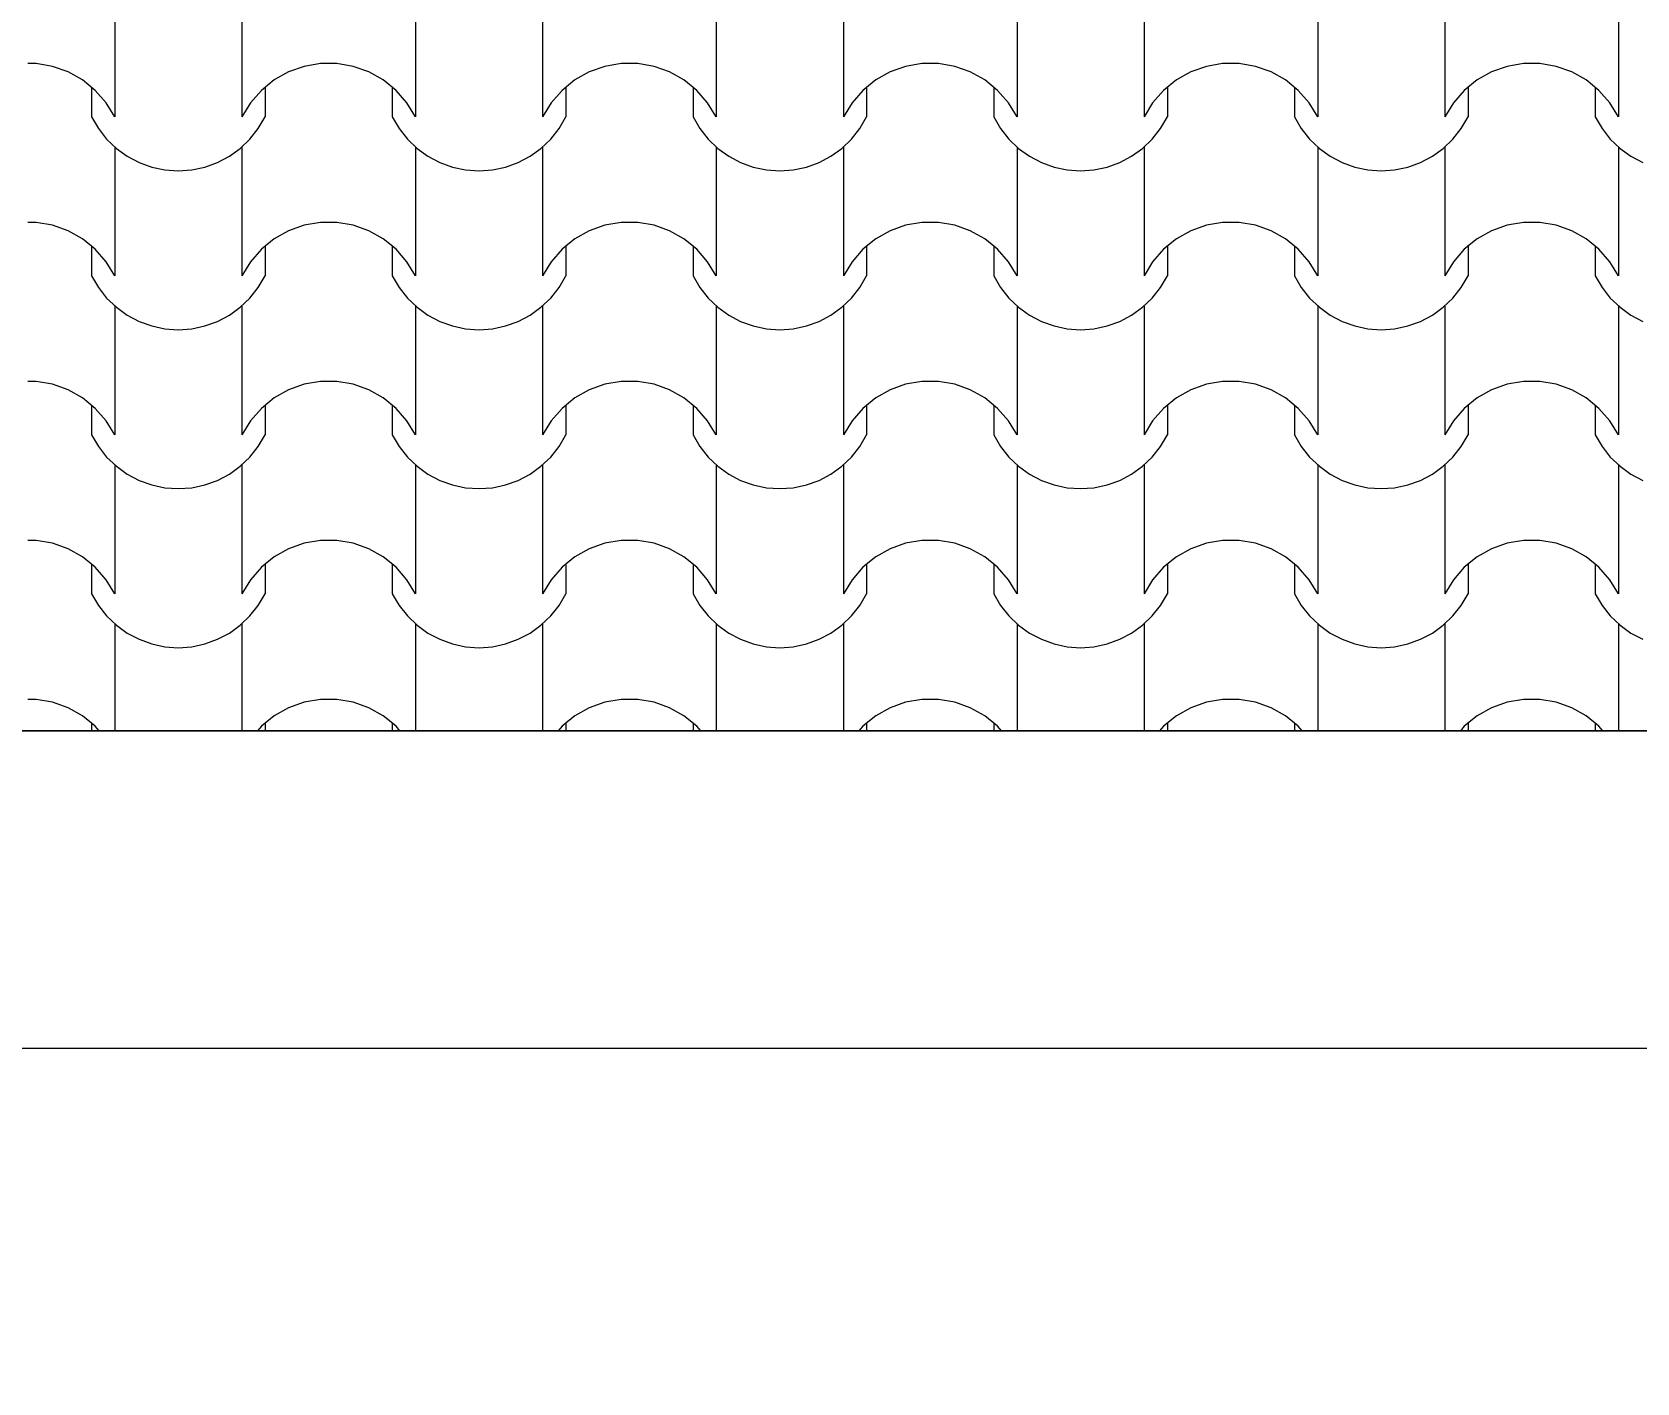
# Model space of a CAD drawing. Header units: millimetres. Extents: x 318905 to 439572, y -5133 to 105868.
# Drawn here: x 402543 to 404061, y 5206 to 6484 of the extents above; entities that cross this region are included whole.
import ezdxf

# ---------------------------------------------------------------- set-up
doc = ezdxf.new("R2010")
doc.units = ezdxf.units.MM
doc.header["$MEASUREMENT"] = 0
for name, color, linetype, lineweight in [('0_Stylo_No__98', 154, 'Continuous', 0), ('2D -  Dessin général_Stylo_No__1', 7, 'Continuous', 5), ('OMBRES_Stylo_No__1', 7, 'Continuous', 5)]:
    doc.layers.add(name, color=color, linetype=linetype, lineweight=lineweight)
doc.layers.add('OMBRES_Stylo_No__82', color=7, linetype='Continuous', lineweight=13, true_color=0xaaaaaa)
doc.styles.add('STYLE_GENERE_3', font='')
doc.styles.get('STYLE_GENERE_3').set_extended_font_data('Arial')
doc.dimstyles.new('STYLE_GENERE__1', dxfattribs={"dimtxt": 200, "dimasz": 142.5, "dimexe": 0.18, "dimexo": 500, "dimgap": 0.09, "dimtad": 0, "dimtih": 1, "dimtoh": 1, "dimlfac": 0.001, "dimzin": 0, "dimdsep": 46, "dimtxsty": 'STYLE_GENERE_3', "dimblk": 'ARROWHEAD_6', "dimblk1": 'ARROWHEAD_6', "dimblk2": 'ARROWHEAD_6', "dimcen": 0.09, "dimclrd": 154, "dimclre": 154, "dimclrt": 154, "dimazin": 0, "dimtfac": 1, "dimtdec": 4, "dimtmove": 0, "dimatfit": 3, "dimfxl": 0, "dimtolj": 1, "dimtzin": 0, "dimarcsym": 0})

# ---------------------------------------------------------------- blocks, each defined once
blk = doc.blocks.new('*X109')
at = {"layer": 'OMBRES_Stylo_No__82', "linetype": 'Continuous'}
for p, q in [((402621.3, 6525.4), (402621.3, 6464.5)), ((402741.6, 6525.4), (402741.6, 6464.5)), ((402905.8, 6525.4), (402905.8, 6464.5)), ((403026, 6525.4), (403026, 6464.5)), ((403190.3, 6525.4), (403190.3, 6464.5)), ((403310.5, 6525.4), (403310.5, 6464.5)), ((403474.8, 6525.4), (403474.8, 6464.5)), ((403595, 6525.4), (403595, 6464.5)), ((403759.2, 6525.4), (403759.2, 6464.5)), ((403879.5, 6525.4), (403879.5, 6464.5)), ((404043.7, 6525.4), (404043.7, 6464.5)), ((402547, 6454), (402539.2, 6454)), ((402562.4, 6451.3), (402547, 6454)), ((402621.3, 6464.5), (402621.3, 6403.5)), ((402741.6, 6464.5), (402741.6, 6403.5)), ((402815.9, 6454), (402800.5, 6451.3)), ((402823.7, 6454), (402815.9, 6454)), ((402831.5, 6454), (402823.7, 6454)), ((402846.9, 6451.3), (402831.5, 6454)), ((402905.8, 6464.5), (402905.8, 6403.5)), ((403026, 6464.5), (403026, 6403.5)), ((403100.3, 6454), (403084.9, 6451.3)), ((403108.2, 6454), (403100.3, 6454)), ((403116, 6454), (403108.2, 6454)), ((403131.4, 6451.3), (403116, 6454)), ((403190.3, 6464.5), (403190.3, 6403.5)), ((403310.5, 6464.5), (403310.5, 6403.5)), ((403384.8, 6454), (403369.4, 6451.3)), ((403392.6, 6454), (403384.8, 6454)), ((403400.5, 6454), (403392.6, 6454)), ((403415.9, 6451.3), (403400.5, 6454)), ((403474.8, 6464.5), (403474.8, 6403.5)), ((403595, 6464.5), (403595, 6403.5)), ((403669.3, 6454), (403653.9, 6451.3)), ((403677.1, 6454), (403669.3, 6454)), ((403684.9, 6454), (403677.1, 6454)), ((403700.3, 6451.3), (403684.9, 6454)), ((403759.2, 6464.5), (403759.2, 6403.5)), ((403879.5, 6464.5), (403879.5, 6403.5)), ((403953.8, 6454), (403938.4, 6451.3)), ((403961.6, 6454), (403953.8, 6454)), ((403969.4, 6454), (403961.6, 6454)), ((403984.8, 6451.3), (403969.4, 6454)), ((404043.7, 6464.5), (404043.7, 6403.5)), ((402577.1, 6446.1), (402562.4, 6451.3)), ((402590.8, 6438.5), (402577.1, 6446.1)), ((402602.9, 6428.6), (402590.8, 6438.5)), ((402772.1, 6438.5), (402760, 6428.6)), ((402785.7, 6446.1), (402772.1, 6438.5)), ((402800.5, 6451.3), (402785.7, 6446.1)), ((402861.6, 6446.1), (402846.9, 6451.3)), ((402875.3, 6438.5), (402861.6, 6446.1)), ((402887.4, 6428.6), (402875.3, 6438.5)), ((403056.6, 6438.5), (403044.5, 6428.6)), ((403070.2, 6446.1), (403056.6, 6438.5)), ((403084.9, 6451.3), (403070.2, 6446.1)), ((403146.1, 6446.1), (403131.4, 6451.3)), ((403159.7, 6438.5), (403146.1, 6446.1)), ((403171.9, 6428.6), (403159.7, 6438.5)), ((403341.1, 6438.5), (403328.9, 6428.6)), ((403354.7, 6446.1), (403341.1, 6438.5)), ((403369.4, 6451.3), (403354.7, 6446.1)), ((403430.6, 6446.1), (403415.9, 6451.3)), ((403444.2, 6438.5), (403430.6, 6446.1)), ((403456.3, 6428.6), (403444.2, 6438.5)), ((403625.5, 6438.5), (403613.4, 6428.6)), ((403639.2, 6446.1), (403625.5, 6438.5)), ((403653.9, 6451.3), (403639.2, 6446.1)), ((403715.1, 6446.1), (403700.3, 6451.3)), ((403728.7, 6438.5), (403715.1, 6446.1)), ((403740.8, 6428.6), (403728.7, 6438.5)), ((403910, 6438.5), (403897.9, 6428.6)), ((403923.7, 6446.1), (403910, 6438.5)), ((403938.4, 6451.3), (403923.7, 6446.1)), ((403999.5, 6446.1), (403984.8, 6451.3)), ((404013.2, 6438.5), (403999.5, 6446.1)), ((404025.3, 6428.6), (404013.2, 6438.5)), ((402599.3, 6431.5), (402599.3, 6403.5)), ((402613.2, 6416.8), (402602.9, 6428.6)), ((402760, 6428.6), (402749.7, 6416.8)), ((402763.6, 6431.5), (402763.6, 6403.5)), ((402883.8, 6431.5), (402883.8, 6403.5)), ((402897.7, 6416.8), (402887.4, 6428.6)), ((403044.5, 6428.6), (403034.2, 6416.8)), ((403048, 6431.5), (403048, 6403.5)), ((403168.3, 6431.5), (403168.3, 6403.5)), ((403182.1, 6416.8), (403171.9, 6428.6)), ((403328.9, 6428.6), (403318.7, 6416.8)), ((403332.5, 6431.5), (403332.5, 6403.5)), ((403452.8, 6431.5), (403452.8, 6403.5)), ((403466.6, 6416.8), (403456.3, 6428.6)), ((403613.4, 6428.6), (403603.1, 6416.8)), ((403617, 6431.5), (403617, 6403.5)), ((403737.2, 6431.5), (403737.2, 6403.5)), ((403751.1, 6416.8), (403740.8, 6428.6)), ((403897.9, 6428.6), (403887.6, 6416.8)), ((403901.5, 6431.5), (403901.5, 6403.5)), ((404021.7, 6431.5), (404021.7, 6403.5)), ((404035.6, 6416.8), (404025.3, 6428.6)), ((402621.3, 6403.5), (402613.2, 6416.8)), ((402749.7, 6416.8), (402741.6, 6403.5)), ((402905.8, 6403.5), (402897.7, 6416.8)), ((403034.2, 6416.8), (403026, 6403.5)), ((403190.3, 6403.5), (403182.1, 6416.8)), ((403318.7, 6416.8), (403310.5, 6403.5)), ((403474.8, 6403.5), (403466.6, 6416.8)), ((403603.1, 6416.8), (403595, 6403.5)), ((403759.2, 6403.5), (403751.1, 6416.8)), ((403887.6, 6416.8), (403879.5, 6403.5)), ((404043.7, 6403.5), (404035.6, 6416.8)), ((402599.3, 6403.5), (402605.8, 6392.5)), ((402605.8, 6392.5), (402613.6, 6382.6)), ((402749.2, 6382.6), (402757.1, 6392.5)), ((402757.1, 6392.5), (402763.6, 6403.5)), ((402883.8, 6403.5), (402890.2, 6392.5)), ((402890.2, 6392.5), (402898.1, 6382.6)), ((403033.7, 6382.6), (403041.6, 6392.5)), ((403041.6, 6392.5), (403048, 6403.5)), ((403168.3, 6403.5), (403174.7, 6392.5)), ((403174.7, 6392.5), (403182.6, 6382.6)), ((403318.2, 6382.6), (403326.1, 6392.5)), ((403326.1, 6392.5), (403332.5, 6403.5)), ((403452.8, 6403.5), (403459.2, 6392.5)), ((403459.2, 6392.5), (403467.1, 6382.6)), ((403602.7, 6382.6), (403610.6, 6392.5)), ((403610.6, 6392.5), (403617, 6403.5)), ((403737.2, 6403.5), (403743.7, 6392.5)), ((403743.7, 6392.5), (403751.6, 6382.6)), ((403887.2, 6382.6), (403895, 6392.5)), ((403895, 6392.5), (403901.5, 6403.5)), ((404021.7, 6403.5), (404028.2, 6392.5)), ((404028.2, 6392.5), (404036, 6382.6)), ((402613.6, 6382.6), (402622.8, 6373.8)), ((402740, 6373.8), (402749.2, 6382.6)), ((402898.1, 6382.6), (402907.3, 6373.8)), ((403024.5, 6373.8), (403033.7, 6382.6)), ((403182.6, 6382.6), (403191.8, 6373.8)), ((403309, 6373.8), (403318.2, 6382.6)), ((403467.1, 6382.6), (403476.3, 6373.8)), ((403593.5, 6373.8), (403602.7, 6382.6)), ((403751.6, 6382.6), (403760.8, 6373.8)), ((403878, 6373.8), (403887.2, 6382.6)), ((404036, 6382.6), (404045.2, 6373.8)), ((402621.3, 6375.1), (402621.3, 6314.1)), ((402622.8, 6373.8), (402633.1, 6366.4)), ((402633.1, 6366.4), (402644.4, 6360.5)), ((402718.5, 6360.5), (402729.7, 6366.4)), ((402729.7, 6366.4), (402740, 6373.8)), ((402741.6, 6375.1), (402741.6, 6314.1)), ((402905.8, 6375.1), (402905.8, 6314.1)), ((402907.3, 6373.8), (402917.6, 6366.4)), ((402917.6, 6366.4), (402928.9, 6360.5)), ((403003, 6360.5), (403014.2, 6366.4)), ((403014.2, 6366.4), (403024.5, 6373.8)), ((403026, 6375.1), (403026, 6314.1)), ((403190.3, 6375.1), (403190.3, 6314.1)), ((403191.8, 6373.8), (403202.1, 6366.4)), ((403202.1, 6366.4), (403213.3, 6360.5)), ((403287.5, 6360.5), (403298.7, 6366.4)), ((403298.7, 6366.4), (403309, 6373.8)), ((403310.5, 6375.1), (403310.5, 6314.1)), ((403474.8, 6375.1), (403474.8, 6314.1)), ((403476.3, 6373.8), (403486.6, 6366.4)), ((403486.6, 6366.4), (403497.8, 6360.5)), ((403571.9, 6360.5), (403583.2, 6366.4)), ((403583.2, 6366.4), (403593.5, 6373.8)), ((403595, 6375.1), (403595, 6314.1)), ((403759.2, 6375.1), (403759.2, 6314.1)), ((403760.8, 6373.8), (403771.1, 6366.4)), ((403771.1, 6366.4), (403782.3, 6360.5)), ((403856.4, 6360.5), (403867.7, 6366.4)), ((403867.7, 6366.4), (403878, 6373.8)), ((403879.5, 6375.1), (403879.5, 6314.1)), ((404043.7, 6375.1), (404043.7, 6314.1)), ((404045.2, 6373.8), (404055.5, 6366.4)), ((404055.5, 6366.4), (404066.8, 6360.5)), ((402644.4, 6360.5), (402656.3, 6356.1)), ((402656.3, 6356.1), (402668.8, 6353.5)), ((402668.8, 6353.5), (402681.4, 6352.6)), ((402681.4, 6352.6), (402694.1, 6353.5)), ((402694.1, 6353.5), (402706.5, 6356.1)), ((402706.5, 6356.1), (402718.5, 6360.5)), ((402928.9, 6360.5), (402940.8, 6356.1)), ((402940.8, 6356.1), (402953.2, 6353.5)), ((402953.2, 6353.5), (402965.9, 6352.6)), ((402965.9, 6352.6), (402978.6, 6353.5)), ((402978.6, 6353.5), (402991, 6356.1)), ((402991, 6356.1), (403003, 6360.5)), ((403213.3, 6360.5), (403225.3, 6356.1)), ((403225.3, 6356.1), (403237.7, 6353.5)), ((403237.7, 6353.5), (403250.4, 6352.6)), ((403250.4, 6352.6), (403263.1, 6353.5)), ((403263.1, 6353.5), (403275.5, 6356.1)), ((403275.5, 6356.1), (403287.5, 6360.5)), ((403497.8, 6360.5), (403509.8, 6356.1)), ((403509.8, 6356.1), (403522.2, 6353.5)), ((403522.2, 6353.5), (403534.9, 6352.6)), ((403534.9, 6352.6), (403547.6, 6353.5)), ((403547.6, 6353.5), (403560, 6356.1)), ((403560, 6356.1), (403571.9, 6360.5)), ((403782.3, 6360.5), (403794.3, 6356.1)), ((403794.3, 6356.1), (403806.7, 6353.5)), ((403806.7, 6353.5), (403819.4, 6352.6)), ((403819.4, 6352.6), (403832, 6353.5)), ((403832, 6353.5), (403844.5, 6356.1)), ((403844.5, 6356.1), (403856.4, 6360.5)), ((402547, 6303.7), (402539.2, 6303.7)), ((402562.4, 6301), (402547, 6303.7)), ((402577.1, 6295.8), (402562.4, 6301)), ((402621.3, 6314.1), (402621.3, 6253.1)), ((402741.6, 6314.1), (402741.6, 6253.1)), ((402800.5, 6301), (402785.7, 6295.8)), ((402815.9, 6303.7), (402800.5, 6301)), ((402823.7, 6303.7), (402815.9, 6303.7)), ((402831.5, 6303.7), (402823.7, 6303.7)), ((402846.9, 6301), (402831.5, 6303.7)), ((402861.6, 6295.8), (402846.9, 6301)), ((402905.8, 6314.1), (402905.8, 6253.1)), ((403026, 6314.1), (403026, 6253.1)), ((403084.9, 6301), (403070.2, 6295.8)), ((403100.3, 6303.7), (403084.9, 6301)), ((403108.2, 6303.7), (403100.3, 6303.7)), ((403116, 6303.7), (403108.2, 6303.7)), ((403131.4, 6301), (403116, 6303.7)), ((403146.1, 6295.8), (403131.4, 6301)), ((403190.3, 6314.1), (403190.3, 6253.1)), ((403310.5, 6314.1), (403310.5, 6253.1)), ((403369.4, 6301), (403354.7, 6295.8)), ((403384.8, 6303.7), (403369.4, 6301)), ((403392.6, 6303.7), (403384.8, 6303.7)), ((403400.5, 6303.7), (403392.6, 6303.7)), ((403415.9, 6301), (403400.5, 6303.7)), ((403430.6, 6295.8), (403415.9, 6301)), ((403474.8, 6314.1), (403474.8, 6253.1)), ((403595, 6314.1), (403595, 6253.1)), ((403653.9, 6301), (403639.2, 6295.8)), ((403669.3, 6303.7), (403653.9, 6301)), ((403677.1, 6303.7), (403669.3, 6303.7)), ((403684.9, 6303.7), (403677.1, 6303.7)), ((403700.3, 6301), (403684.9, 6303.7)), ((403715.1, 6295.8), (403700.3, 6301)), ((403759.2, 6314.1), (403759.2, 6253.1)), ((403879.5, 6314.1), (403879.5, 6253.1)), ((403938.4, 6301), (403923.7, 6295.8)), ((403953.8, 6303.7), (403938.4, 6301)), ((403961.6, 6303.7), (403953.8, 6303.7)), ((403969.4, 6303.7), (403961.6, 6303.7)), ((403984.8, 6301), (403969.4, 6303.7)), ((403999.5, 6295.8), (403984.8, 6301)), ((404043.7, 6314.1), (404043.7, 6253.1)), ((402590.8, 6288.1), (402577.1, 6295.8)), ((402602.9, 6278.3), (402590.8, 6288.1)), ((402772.1, 6288.1), (402760, 6278.3)), ((402785.7, 6295.8), (402772.1, 6288.1)), ((402875.3, 6288.1), (402861.6, 6295.8)), ((402887.4, 6278.3), (402875.3, 6288.1)), ((403056.6, 6288.1), (403044.5, 6278.3)), ((403070.2, 6295.8), (403056.6, 6288.1)), ((403159.7, 6288.1), (403146.1, 6295.8)), ((403171.9, 6278.3), (403159.7, 6288.1)), ((403341.1, 6288.1), (403328.9, 6278.3)), ((403354.7, 6295.8), (403341.1, 6288.1)), ((403444.2, 6288.1), (403430.6, 6295.8)), ((403456.3, 6278.3), (403444.2, 6288.1)), ((403625.5, 6288.1), (403613.4, 6278.3)), ((403639.2, 6295.8), (403625.5, 6288.1)), ((403728.7, 6288.1), (403715.1, 6295.8)), ((403740.8, 6278.3), (403728.7, 6288.1)), ((403910, 6288.1), (403897.9, 6278.3)), ((403923.7, 6295.8), (403910, 6288.1)), ((404013.2, 6288.1), (403999.5, 6295.8)), ((404025.3, 6278.3), (404013.2, 6288.1)), ((402599.3, 6281.2), (402599.3, 6253.1)), ((402613.2, 6266.5), (402602.9, 6278.3)), ((402760, 6278.3), (402749.7, 6266.5)), ((402763.6, 6281.2), (402763.6, 6253.1)), ((402883.8, 6281.2), (402883.8, 6253.1)), ((402897.7, 6266.5), (402887.4, 6278.3)), ((403044.5, 6278.3), (403034.2, 6266.5)), ((403048, 6281.2), (403048, 6253.1)), ((403168.3, 6281.2), (403168.3, 6253.1)), ((403182.1, 6266.5), (403171.9, 6278.3)), ((403328.9, 6278.3), (403318.7, 6266.5)), ((403332.5, 6281.2), (403332.5, 6253.1)), ((403452.8, 6281.2), (403452.8, 6253.1)), ((403466.6, 6266.5), (403456.3, 6278.3)), ((403613.4, 6278.3), (403603.1, 6266.5)), ((403617, 6281.2), (403617, 6253.1)), ((403737.2, 6281.2), (403737.2, 6253.1)), ((403751.1, 6266.5), (403740.8, 6278.3)), ((403897.9, 6278.3), (403887.6, 6266.5)), ((403901.5, 6281.2), (403901.5, 6253.1)), ((404021.7, 6281.2), (404021.7, 6253.1)), ((404035.6, 6266.5), (404025.3, 6278.3)), ((402621.3, 6253.1), (402613.2, 6266.5)), ((402749.7, 6266.5), (402741.6, 6253.1)), ((402905.8, 6253.1), (402897.7, 6266.5)), ((403034.2, 6266.5), (403026, 6253.1)), ((403190.3, 6253.1), (403182.1, 6266.5)), ((403318.7, 6266.5), (403310.5, 6253.1)), ((403474.8, 6253.1), (403466.6, 6266.5)), ((403603.1, 6266.5), (403595, 6253.1)), ((403759.2, 6253.1), (403751.1, 6266.5)), ((403887.6, 6266.5), (403879.5, 6253.1)), ((404043.7, 6253.1), (404035.6, 6266.5)), ((402599.3, 6253.1), (402605.8, 6242.2)), ((402605.8, 6242.2), (402613.6, 6232.2)), ((402749.2, 6232.2), (402757.1, 6242.2)), ((402757.1, 6242.2), (402763.6, 6253.1)), ((402883.8, 6253.1), (402890.2, 6242.2)), ((402890.2, 6242.2), (402898.1, 6232.2)), ((403033.7, 6232.2), (403041.6, 6242.2)), ((403041.6, 6242.2), (403048, 6253.1)), ((403168.3, 6253.1), (403174.7, 6242.2)), ((403174.7, 6242.2), (403182.6, 6232.2)), ((403318.2, 6232.2), (403326.1, 6242.2)), ((403326.1, 6242.2), (403332.5, 6253.1)), ((403452.8, 6253.1), (403459.2, 6242.2)), ((403459.2, 6242.2), (403467.1, 6232.2)), ((403602.7, 6232.2), (403610.6, 6242.2)), ((403610.6, 6242.2), (403617, 6253.1)), ((403737.2, 6253.1), (403743.7, 6242.2)), ((403743.7, 6242.2), (403751.6, 6232.2)), ((403887.2, 6232.2), (403895, 6242.2)), ((403895, 6242.2), (403901.5, 6253.1)), ((404021.7, 6253.1), (404028.2, 6242.2)), ((404028.2, 6242.2), (404036, 6232.2)), ((402613.6, 6232.2), (402622.8, 6223.5)), ((402621.3, 6224.7), (402621.3, 6163.8)), ((402740, 6223.5), (402749.2, 6232.2)), ((402741.6, 6224.7), (402741.6, 6163.8)), ((402898.1, 6232.2), (402907.3, 6223.5)), ((402905.8, 6224.7), (402905.8, 6163.8)), ((403024.5, 6223.5), (403033.7, 6232.2)), ((403026, 6224.7), (403026, 6163.8)), ((403182.6, 6232.2), (403191.8, 6223.5)), ((403190.3, 6224.7), (403190.3, 6163.8)), ((403309, 6223.5), (403318.2, 6232.2)), ((403310.5, 6224.7), (403310.5, 6163.8)), ((403467.1, 6232.2), (403476.3, 6223.5)), ((403474.8, 6224.7), (403474.8, 6163.8)), ((403593.5, 6223.5), (403602.7, 6232.2)), ((403595, 6224.7), (403595, 6163.8)), ((403751.6, 6232.2), (403760.8, 6223.5)), ((403759.2, 6224.7), (403759.2, 6163.8)), ((403878, 6223.5), (403887.2, 6232.2)), ((403879.5, 6224.7), (403879.5, 6163.8)), ((404036, 6232.2), (404045.2, 6223.5)), ((404043.7, 6224.7), (404043.7, 6163.8)), ((402622.8, 6223.5), (402633.1, 6216)), ((402633.1, 6216), (402644.4, 6210.1)), ((402644.4, 6210.1), (402656.3, 6205.8)), ((402706.5, 6205.8), (402718.5, 6210.1)), ((402718.5, 6210.1), (402729.7, 6216)), ((402729.7, 6216), (402740, 6223.5)), ((402907.3, 6223.5), (402917.6, 6216)), ((402917.6, 6216), (402928.9, 6210.1)), ((402928.9, 6210.1), (402940.8, 6205.8)), ((402991, 6205.8), (403003, 6210.1)), ((403003, 6210.1), (403014.2, 6216)), ((403014.2, 6216), (403024.5, 6223.5)), ((403191.8, 6223.5), (403202.1, 6216)), ((403202.1, 6216), (403213.3, 6210.1)), ((403213.3, 6210.1), (403225.3, 6205.8)), ((403275.5, 6205.8), (403287.5, 6210.1)), ((403287.5, 6210.1), (403298.7, 6216)), ((403298.7, 6216), (403309, 6223.5)), ((403476.3, 6223.5), (403486.6, 6216)), ((403486.6, 6216), (403497.8, 6210.1)), ((403497.8, 6210.1), (403509.8, 6205.8)), ((403560, 6205.8), (403571.9, 6210.1)), ((403571.9, 6210.1), (403583.2, 6216)), ((403583.2, 6216), (403593.5, 6223.5)), ((403760.8, 6223.5), (403771.1, 6216)), ((403771.1, 6216), (403782.3, 6210.1)), ((403782.3, 6210.1), (403794.3, 6205.8)), ((403844.5, 6205.8), (403856.4, 6210.1)), ((403856.4, 6210.1), (403867.7, 6216)), ((403867.7, 6216), (403878, 6223.5)), ((404045.2, 6223.5), (404055.5, 6216)), ((404055.5, 6216), (404066.8, 6210.1)), ((402656.3, 6205.8), (402668.8, 6203.2)), ((402668.8, 6203.2), (402681.4, 6202.3)), ((402681.4, 6202.3), (402694.1, 6203.2)), ((402694.1, 6203.2), (402706.5, 6205.8)), ((402940.8, 6205.8), (402953.2, 6203.2)), ((402953.2, 6203.2), (402965.9, 6202.3)), ((402965.9, 6202.3), (402978.6, 6203.2)), ((402978.6, 6203.2), (402991, 6205.8)), ((403225.3, 6205.8), (403237.7, 6203.2)), ((403237.7, 6203.2), (403250.4, 6202.3)), ((403250.4, 6202.3), (403263.1, 6203.2)), ((403263.1, 6203.2), (403275.5, 6205.8)), ((403509.8, 6205.8), (403522.2, 6203.2)), ((403522.2, 6203.2), (403534.9, 6202.3)), ((403534.9, 6202.3), (403547.6, 6203.2)), ((403547.6, 6203.2), (403560, 6205.8)), ((403794.3, 6205.8), (403806.7, 6203.2)), ((403806.7, 6203.2), (403819.4, 6202.3)), ((403819.4, 6202.3), (403832, 6203.2)), ((403832, 6203.2), (403844.5, 6205.8)), ((402621.3, 6163.8), (402621.3, 6102.8)), ((402741.6, 6163.8), (402741.6, 6102.8)), ((402905.8, 6163.8), (402905.8, 6102.8)), ((403026, 6163.8), (403026, 6102.8)), ((403190.3, 6163.8), (403190.3, 6102.8)), ((403310.5, 6163.8), (403310.5, 6102.8)), ((403474.8, 6163.8), (403474.8, 6102.8)), ((403595, 6163.8), (403595, 6102.8)), ((403759.2, 6163.8), (403759.2, 6102.8)), ((403879.5, 6163.8), (403879.5, 6102.8)), ((404043.7, 6163.8), (404043.7, 6102.8)), ((402547, 6153.3), (402539.2, 6153.3)), ((402562.4, 6150.7), (402547, 6153.3)), ((402577.1, 6145.4), (402562.4, 6150.7)), ((402800.5, 6150.7), (402785.7, 6145.4)), ((402815.9, 6153.3), (402800.5, 6150.7)), ((402823.7, 6153.3), (402815.9, 6153.3)), ((402831.5, 6153.3), (402823.7, 6153.3)), ((402846.9, 6150.7), (402831.5, 6153.3)), ((402861.6, 6145.4), (402846.9, 6150.7)), ((403084.9, 6150.7), (403070.2, 6145.4)), ((403100.3, 6153.3), (403084.9, 6150.7)), ((403108.2, 6153.3), (403100.3, 6153.3)), ((403116, 6153.3), (403108.2, 6153.3)), ((403131.4, 6150.7), (403116, 6153.3)), ((403146.1, 6145.4), (403131.4, 6150.7)), ((403369.4, 6150.7), (403354.7, 6145.4)), ((403384.8, 6153.3), (403369.4, 6150.7)), ((403392.6, 6153.3), (403384.8, 6153.3)), ((403400.5, 6153.3), (403392.6, 6153.3)), ((403415.9, 6150.7), (403400.5, 6153.3)), ((403430.6, 6145.4), (403415.9, 6150.7)), ((403653.9, 6150.7), (403639.2, 6145.4)), ((403669.3, 6153.3), (403653.9, 6150.7)), ((403677.1, 6153.3), (403669.3, 6153.3)), ((403684.9, 6153.3), (403677.1, 6153.3)), ((403700.3, 6150.7), (403684.9, 6153.3)), ((403715.1, 6145.4), (403700.3, 6150.7)), ((403938.4, 6150.7), (403923.7, 6145.4)), ((403953.8, 6153.3), (403938.4, 6150.7)), ((403961.6, 6153.3), (403953.8, 6153.3)), ((403969.4, 6153.3), (403961.6, 6153.3)), ((403984.8, 6150.7), (403969.4, 6153.3)), ((403999.5, 6145.4), (403984.8, 6150.7)), ((402590.8, 6137.8), (402577.1, 6145.4)), ((402602.9, 6127.9), (402590.8, 6137.8)), ((402772.1, 6137.8), (402760, 6127.9)), ((402785.7, 6145.4), (402772.1, 6137.8)), ((402875.3, 6137.8), (402861.6, 6145.4)), ((402887.4, 6127.9), (402875.3, 6137.8)), ((403056.6, 6137.8), (403044.5, 6127.9)), ((403070.2, 6145.4), (403056.6, 6137.8)), ((403159.7, 6137.8), (403146.1, 6145.4)), ((403171.9, 6127.9), (403159.7, 6137.8)), ((403341.1, 6137.8), (403328.9, 6127.9)), ((403354.7, 6145.4), (403341.1, 6137.8)), ((403444.2, 6137.8), (403430.6, 6145.4)), ((403456.3, 6127.9), (403444.2, 6137.8)), ((403625.5, 6137.8), (403613.4, 6127.9)), ((403639.2, 6145.4), (403625.5, 6137.8)), ((403728.7, 6137.8), (403715.1, 6145.4)), ((403740.8, 6127.9), (403728.7, 6137.8)), ((403910, 6137.8), (403897.9, 6127.9)), ((403923.7, 6145.4), (403910, 6137.8)), ((404013.2, 6137.8), (403999.5, 6145.4)), ((404025.3, 6127.9), (404013.2, 6137.8)), ((402599.3, 6130.8), (402599.3, 6102.8)), ((402613.2, 6116.2), (402602.9, 6127.9)), ((402760, 6127.9), (402749.7, 6116.2)), ((402763.6, 6130.8), (402763.6, 6102.8)), ((402883.8, 6130.8), (402883.8, 6102.8)), ((402897.7, 6116.2), (402887.4, 6127.9)), ((403044.5, 6127.9), (403034.2, 6116.2)), ((403048, 6130.8), (403048, 6102.8)), ((403168.3, 6130.8), (403168.3, 6102.8)), ((403182.1, 6116.2), (403171.9, 6127.9)), ((403328.9, 6127.9), (403318.7, 6116.2)), ((403332.5, 6130.8), (403332.5, 6102.8)), ((403452.8, 6130.8), (403452.8, 6102.8)), ((403466.6, 6116.2), (403456.3, 6127.9)), ((403613.4, 6127.9), (403603.1, 6116.2)), ((403617, 6130.8), (403617, 6102.8)), ((403737.2, 6130.8), (403737.2, 6102.8)), ((403751.1, 6116.2), (403740.8, 6127.9)), ((403897.9, 6127.9), (403887.6, 6116.2)), ((403901.5, 6130.8), (403901.5, 6102.8)), ((404021.7, 6130.8), (404021.7, 6102.8)), ((404035.6, 6116.2), (404025.3, 6127.9)), ((402599.3, 6102.8), (402605.8, 6091.9)), ((402621.3, 6102.8), (402613.2, 6116.2)), ((402749.7, 6116.2), (402741.6, 6102.8)), ((402757.1, 6091.9), (402763.6, 6102.8)), ((402883.8, 6102.8), (402890.2, 6091.9)), ((402905.8, 6102.8), (402897.7, 6116.2)), ((403034.2, 6116.2), (403026, 6102.8)), ((403041.6, 6091.9), (403048, 6102.8)), ((403168.3, 6102.8), (403174.7, 6091.9)), ((403190.3, 6102.8), (403182.1, 6116.2)), ((403318.7, 6116.2), (403310.5, 6102.8)), ((403326.1, 6091.9), (403332.5, 6102.8)), ((403452.8, 6102.8), (403459.2, 6091.9)), ((403474.8, 6102.8), (403466.6, 6116.2)), ((403603.1, 6116.2), (403595, 6102.8)), ((403610.6, 6091.9), (403617, 6102.8)), ((403737.2, 6102.8), (403743.7, 6091.9)), ((403759.2, 6102.8), (403751.1, 6116.2)), ((403887.6, 6116.2), (403879.5, 6102.8)), ((403895, 6091.9), (403901.5, 6102.8)), ((404021.7, 6102.8), (404028.2, 6091.9)), ((404043.7, 6102.8), (404035.6, 6116.2)), ((402605.8, 6091.9), (402613.6, 6081.9)), ((402749.2, 6081.9), (402757.1, 6091.9)), ((402890.2, 6091.9), (402898.1, 6081.9)), ((403033.7, 6081.9), (403041.6, 6091.9)), ((403174.7, 6091.9), (403182.6, 6081.9)), ((403318.2, 6081.9), (403326.1, 6091.9)), ((403459.2, 6091.9), (403467.1, 6081.9)), ((403602.7, 6081.9), (403610.6, 6091.9)), ((403743.7, 6091.9), (403751.6, 6081.9)), ((403887.2, 6081.9), (403895, 6091.9)), ((404028.2, 6091.9), (404036, 6081.9)), ((402613.6, 6081.9), (402622.8, 6073.1)), ((402621.3, 6074.4), (402621.3, 6013.4)), ((402622.8, 6073.1), (402633.1, 6065.7)), ((402729.7, 6065.7), (402740, 6073.1)), ((402740, 6073.1), (402749.2, 6081.9)), ((402741.6, 6074.4), (402741.6, 6013.4)), ((402898.1, 6081.9), (402907.3, 6073.1)), ((402905.8, 6074.4), (402905.8, 6013.4)), ((402907.3, 6073.1), (402917.6, 6065.7)), ((403014.2, 6065.7), (403024.5, 6073.1)), ((403024.5, 6073.1), (403033.7, 6081.9)), ((403026, 6074.4), (403026, 6013.4)), ((403182.6, 6081.9), (403191.8, 6073.1)), ((403190.3, 6074.4), (403190.3, 6013.4)), ((403191.8, 6073.1), (403202.1, 6065.7)), ((403298.7, 6065.7), (403309, 6073.1)), ((403309, 6073.1), (403318.2, 6081.9)), ((403310.5, 6074.4), (403310.5, 6013.4)), ((403467.1, 6081.9), (403476.3, 6073.1)), ((403474.8, 6074.4), (403474.8, 6013.4)), ((403476.3, 6073.1), (403486.6, 6065.7)), ((403583.2, 6065.7), (403593.5, 6073.1)), ((403593.5, 6073.1), (403602.7, 6081.9)), ((403595, 6074.4), (403595, 6013.4)), ((403751.6, 6081.9), (403760.8, 6073.1)), ((403759.2, 6074.4), (403759.2, 6013.4)), ((403760.8, 6073.1), (403771.1, 6065.7)), ((403867.7, 6065.7), (403878, 6073.1)), ((403878, 6073.1), (403887.2, 6081.9)), ((403879.5, 6074.4), (403879.5, 6013.4)), ((404036, 6081.9), (404045.2, 6073.1)), ((404043.7, 6074.4), (404043.7, 6013.4)), ((404045.2, 6073.1), (404055.5, 6065.7)), ((402633.1, 6065.7), (402644.4, 6059.8)), ((402644.4, 6059.8), (402656.3, 6055.5)), ((402706.5, 6055.5), (402718.5, 6059.8)), ((402718.5, 6059.8), (402729.7, 6065.7)), ((402917.6, 6065.7), (402928.9, 6059.8)), ((402928.9, 6059.8), (402940.8, 6055.5)), ((402991, 6055.5), (403003, 6059.8)), ((403003, 6059.8), (403014.2, 6065.7)), ((403202.1, 6065.7), (403213.3, 6059.8)), ((403213.3, 6059.8), (403225.3, 6055.5)), ((403275.5, 6055.5), (403287.5, 6059.8)), ((403287.5, 6059.8), (403298.7, 6065.7)), ((403486.6, 6065.7), (403497.8, 6059.8)), ((403497.8, 6059.8), (403509.8, 6055.5)), ((403560, 6055.5), (403571.9, 6059.8)), ((403571.9, 6059.8), (403583.2, 6065.7)), ((403771.1, 6065.7), (403782.3, 6059.8)), ((403782.3, 6059.8), (403794.3, 6055.5)), ((403844.5, 6055.5), (403856.4, 6059.8)), ((403856.4, 6059.8), (403867.7, 6065.7)), ((404055.5, 6065.7), (404066.8, 6059.8)), ((402656.3, 6055.5), (402668.8, 6052.9)), ((402668.8, 6052.9), (402681.4, 6052)), ((402681.4, 6052), (402694.1, 6052.9)), ((402694.1, 6052.9), (402706.5, 6055.5)), ((402940.8, 6055.5), (402953.2, 6052.9)), ((402953.2, 6052.9), (402965.9, 6052)), ((402965.9, 6052), (402978.6, 6052.9)), ((402978.6, 6052.9), (402991, 6055.5)), ((403225.3, 6055.5), (403237.7, 6052.9)), ((403237.7, 6052.9), (403250.4, 6052)), ((403250.4, 6052), (403263.1, 6052.9)), ((403263.1, 6052.9), (403275.5, 6055.5)), ((403509.8, 6055.5), (403522.2, 6052.9)), ((403522.2, 6052.9), (403534.9, 6052)), ((403534.9, 6052), (403547.6, 6052.9)), ((403547.6, 6052.9), (403560, 6055.5)), ((403794.3, 6055.5), (403806.7, 6052.9)), ((403806.7, 6052.9), (403819.4, 6052)), ((403819.4, 6052), (403832, 6052.9)), ((403832, 6052.9), (403844.5, 6055.5)), ((402621.3, 6013.4), (402621.3, 5952.5)), ((402741.6, 6013.4), (402741.6, 5952.5)), ((402905.8, 6013.4), (402905.8, 5952.5)), ((403026, 6013.4), (403026, 5952.5)), ((403190.3, 6013.4), (403190.3, 5952.5)), ((403310.5, 6013.4), (403310.5, 5952.5)), ((403474.8, 6013.4), (403474.8, 5952.5)), ((403595, 6013.4), (403595, 5952.5)), ((403759.2, 6013.4), (403759.2, 5952.5)), ((403879.5, 6013.4), (403879.5, 5952.5)), ((404043.7, 6013.4), (404043.7, 5952.5)), ((402547, 6003), (402539.2, 6003)), ((402562.4, 6000.3), (402547, 6003)), ((402577.1, 5995.1), (402562.4, 6000.3)), ((402800.5, 6000.3), (402785.7, 5995.1)), ((402815.9, 6003), (402800.5, 6000.3)), ((402823.7, 6003), (402815.9, 6003)), ((402831.5, 6003), (402823.7, 6003)), ((402846.9, 6000.3), (402831.5, 6003)), ((402861.6, 5995.1), (402846.9, 6000.3)), ((403084.9, 6000.3), (403070.2, 5995.1)), ((403100.3, 6003), (403084.9, 6000.3)), ((403108.2, 6003), (403100.3, 6003)), ((403116, 6003), (403108.2, 6003)), ((403131.4, 6000.3), (403116, 6003)), ((403146.1, 5995.1), (403131.4, 6000.3)), ((403369.4, 6000.3), (403354.7, 5995.1)), ((403384.8, 6003), (403369.4, 6000.3)), ((403392.6, 6003), (403384.8, 6003)), ((403400.5, 6003), (403392.6, 6003)), ((403415.9, 6000.3), (403400.5, 6003)), ((403430.6, 5995.1), (403415.9, 6000.3)), ((403653.9, 6000.3), (403639.2, 5995.1)), ((403669.3, 6003), (403653.9, 6000.3)), ((403677.1, 6003), (403669.3, 6003)), ((403684.9, 6003), (403677.1, 6003)), ((403700.3, 6000.3), (403684.9, 6003)), ((403715.1, 5995.1), (403700.3, 6000.3)), ((403938.4, 6000.3), (403923.7, 5995.1)), ((403953.8, 6003), (403938.4, 6000.3)), ((403961.6, 6003), (403953.8, 6003)), ((403969.4, 6003), (403961.6, 6003)), ((403984.8, 6000.3), (403969.4, 6003)), ((403999.5, 5995.1), (403984.8, 6000.3)), ((402590.8, 5987.4), (402577.1, 5995.1)), ((402602.9, 5977.6), (402590.8, 5987.4)), ((402772.1, 5987.4), (402760, 5977.6)), ((402785.7, 5995.1), (402772.1, 5987.4)), ((402875.3, 5987.4), (402861.6, 5995.1)), ((402887.4, 5977.6), (402875.3, 5987.4)), ((403056.6, 5987.4), (403044.5, 5977.6)), ((403070.2, 5995.1), (403056.6, 5987.4)), ((403159.7, 5987.4), (403146.1, 5995.1)), ((403171.9, 5977.6), (403159.7, 5987.4)), ((403341.1, 5987.4), (403328.9, 5977.6)), ((403354.7, 5995.1), (403341.1, 5987.4)), ((403444.2, 5987.4), (403430.6, 5995.1)), ((403456.3, 5977.6), (403444.2, 5987.4)), ((403625.5, 5987.4), (403613.4, 5977.6)), ((403639.2, 5995.1), (403625.5, 5987.4)), ((403728.7, 5987.4), (403715.1, 5995.1)), ((403740.8, 5977.6), (403728.7, 5987.4)), ((403910, 5987.4), (403897.9, 5977.6)), ((403923.7, 5995.1), (403910, 5987.4)), ((404013.2, 5987.4), (403999.5, 5995.1)), ((404025.3, 5977.6), (404013.2, 5987.4)), ((402599.3, 5980.5), (402599.3, 5952.5)), ((402613.2, 5965.8), (402602.9, 5977.6)), ((402760, 5977.6), (402749.7, 5965.8)), ((402763.6, 5980.5), (402763.6, 5952.5)), ((402883.8, 5980.5), (402883.8, 5952.5)), ((402897.7, 5965.8), (402887.4, 5977.6)), ((403044.5, 5977.6), (403034.2, 5965.8)), ((403048, 5980.5), (403048, 5952.5)), ((403168.3, 5980.5), (403168.3, 5952.5)), ((403182.1, 5965.8), (403171.9, 5977.6)), ((403328.9, 5977.6), (403318.7, 5965.8)), ((403332.5, 5980.5), (403332.5, 5952.5)), ((403452.8, 5980.5), (403452.8, 5952.5)), ((403466.6, 5965.8), (403456.3, 5977.6)), ((403613.4, 5977.6), (403603.1, 5965.8)), ((403617, 5980.5), (403617, 5952.5)), ((403737.2, 5980.5), (403737.2, 5952.5)), ((403751.1, 5965.8), (403740.8, 5977.6)), ((403897.9, 5977.6), (403887.6, 5965.8)), ((403901.5, 5980.5), (403901.5, 5952.5)), ((404021.7, 5980.5), (404021.7, 5952.5)), ((404035.6, 5965.8), (404025.3, 5977.6)), ((402599.3, 5952.5), (402605.8, 5941.5)), ((402621.3, 5952.5), (402613.2, 5965.8)), ((402749.7, 5965.8), (402741.6, 5952.5)), ((402757.1, 5941.5), (402763.6, 5952.5)), ((402883.8, 5952.5), (402890.2, 5941.5)), ((402905.8, 5952.5), (402897.7, 5965.8)), ((403034.2, 5965.8), (403026, 5952.5)), ((403041.6, 5941.5), (403048, 5952.5)), ((403168.3, 5952.5), (403174.7, 5941.5)), ((403190.3, 5952.5), (403182.1, 5965.8)), ((403318.7, 5965.8), (403310.5, 5952.5)), ((403326.1, 5941.5), (403332.5, 5952.5)), ((403452.8, 5952.5), (403459.2, 5941.5)), ((403474.8, 5952.5), (403466.6, 5965.8)), ((403603.1, 5965.8), (403595, 5952.5)), ((403610.6, 5941.5), (403617, 5952.5)), ((403737.2, 5952.5), (403743.7, 5941.5)), ((403759.2, 5952.5), (403751.1, 5965.8)), ((403887.6, 5965.8), (403879.5, 5952.5)), ((403895, 5941.5), (403901.5, 5952.5)), ((404021.7, 5952.5), (404028.2, 5941.5)), ((404043.7, 5952.5), (404035.6, 5965.8)), ((402605.8, 5941.5), (402613.6, 5931.6)), ((402749.2, 5931.6), (402757.1, 5941.5)), ((402890.2, 5941.5), (402898.1, 5931.6)), ((403033.7, 5931.6), (403041.6, 5941.5)), ((403174.7, 5941.5), (403182.6, 5931.6)), ((403318.2, 5931.6), (403326.1, 5941.5)), ((403459.2, 5941.5), (403467.1, 5931.6)), ((403602.7, 5931.6), (403610.6, 5941.5)), ((403743.7, 5941.5), (403751.6, 5931.6)), ((403887.2, 5931.6), (403895, 5941.5)), ((404028.2, 5941.5), (404036, 5931.6)), ((402613.6, 5931.6), (402622.8, 5922.8)), ((402621.3, 5924.1), (402621.3, 5863.1)), ((402622.8, 5922.8), (402633.1, 5915.4)), ((402729.7, 5915.4), (402740, 5922.8)), ((402740, 5922.8), (402749.2, 5931.6)), ((402741.6, 5924.1), (402741.6, 5863.1)), ((402898.1, 5931.6), (402907.3, 5922.8)), ((402905.8, 5924.1), (402905.8, 5863.1)), ((402907.3, 5922.8), (402917.6, 5915.4)), ((403014.2, 5915.4), (403024.5, 5922.8)), ((403024.5, 5922.8), (403033.7, 5931.6)), ((403026, 5924.1), (403026, 5863.1)), ((403182.6, 5931.6), (403191.8, 5922.8)), ((403190.3, 5924.1), (403190.3, 5863.1)), ((403191.8, 5922.8), (403202.1, 5915.4)), ((403298.7, 5915.4), (403309, 5922.8)), ((403309, 5922.8), (403318.2, 5931.6)), ((403310.5, 5924.1), (403310.5, 5863.1)), ((403467.1, 5931.6), (403476.3, 5922.8)), ((403474.8, 5924.1), (403474.8, 5863.1)), ((403476.3, 5922.8), (403486.6, 5915.4)), ((403583.2, 5915.4), (403593.5, 5922.8)), ((403593.5, 5922.8), (403602.7, 5931.6)), ((403595, 5924.1), (403595, 5863.1)), ((403751.6, 5931.6), (403760.8, 5922.8)), ((403759.2, 5924.1), (403759.2, 5863.1)), ((403760.8, 5922.8), (403771.1, 5915.4)), ((403867.7, 5915.4), (403878, 5922.8)), ((403878, 5922.8), (403887.2, 5931.6)), ((403879.5, 5924.1), (403879.5, 5863.1)), ((404036, 5931.6), (404045.2, 5922.8)), ((404043.7, 5924.1), (404043.7, 5863.1)), ((404045.2, 5922.8), (404055.5, 5915.4)), ((402633.1, 5915.4), (402644.4, 5909.5)), ((402644.4, 5909.5), (402656.3, 5905.1)), ((402706.5, 5905.1), (402718.5, 5909.5)), ((402718.5, 5909.5), (402729.7, 5915.4)), ((402917.6, 5915.4), (402928.9, 5909.5)), ((402928.9, 5909.5), (402940.8, 5905.1)), ((402991, 5905.1), (403003, 5909.5)), ((403003, 5909.5), (403014.2, 5915.4)), ((403202.1, 5915.4), (403213.3, 5909.5)), ((403213.3, 5909.5), (403225.3, 5905.1)), ((403275.5, 5905.1), (403287.5, 5909.5)), ((403287.5, 5909.5), (403298.7, 5915.4)), ((403486.6, 5915.4), (403497.8, 5909.5)), ((403497.8, 5909.5), (403509.8, 5905.1)), ((403560, 5905.1), (403571.9, 5909.5)), ((403571.9, 5909.5), (403583.2, 5915.4)), ((403771.1, 5915.4), (403782.3, 5909.5)), ((403782.3, 5909.5), (403794.3, 5905.1)), ((403844.5, 5905.1), (403856.4, 5909.5)), ((403856.4, 5909.5), (403867.7, 5915.4)), ((404055.5, 5915.4), (404066.8, 5909.5)), ((402656.3, 5905.1), (402668.8, 5902.5)), ((402668.8, 5902.5), (402681.4, 5901.6)), ((402681.4, 5901.6), (402694.1, 5902.5)), ((402694.1, 5902.5), (402706.5, 5905.1)), ((402940.8, 5905.1), (402953.2, 5902.5)), ((402953.2, 5902.5), (402965.9, 5901.6)), ((402965.9, 5901.6), (402978.6, 5902.5)), ((402978.6, 5902.5), (402991, 5905.1)), ((403225.3, 5905.1), (403237.7, 5902.5)), ((403237.7, 5902.5), (403250.4, 5901.6)), ((403250.4, 5901.6), (403263.1, 5902.5)), ((403263.1, 5902.5), (403275.5, 5905.1)), ((403509.8, 5905.1), (403522.2, 5902.5)), ((403522.2, 5902.5), (403534.9, 5901.6)), ((403534.9, 5901.6), (403547.6, 5902.5)), ((403547.6, 5902.5), (403560, 5905.1)), ((403794.3, 5905.1), (403806.7, 5902.5)), ((403806.7, 5902.5), (403819.4, 5901.6)), ((403819.4, 5901.6), (403832, 5902.5)), ((403832, 5902.5), (403844.5, 5905.1)), ((402621.3, 5863.1), (402621.3, 5823)), ((402741.6, 5863.1), (402741.6, 5823)), ((402905.8, 5863.1), (402905.8, 5823)), ((403026, 5863.1), (403026, 5823)), ((403190.3, 5863.1), (403190.3, 5823)), ((403310.5, 5863.1), (403310.5, 5823)), ((403474.8, 5863.1), (403474.8, 5823)), ((403595, 5863.1), (403595, 5823)), ((403759.2, 5863.1), (403759.2, 5823)), ((403879.5, 5863.1), (403879.5, 5823)), ((404043.7, 5863.1), (404043.7, 5823)), ((402547, 5852.6), (402539.2, 5852.6)), ((402562.4, 5850), (402547, 5852.6)), ((402577.1, 5844.8), (402562.4, 5850)), ((402590.8, 5837.1), (402577.1, 5844.8)), ((402785.7, 5844.8), (402772.1, 5837.1)), ((402800.5, 5850), (402785.7, 5844.8)), ((402815.9, 5852.6), (402800.5, 5850)), ((402823.7, 5852.6), (402815.9, 5852.6)), ((402831.5, 5852.6), (402823.7, 5852.6)), ((402846.9, 5850), (402831.5, 5852.6)), ((402861.6, 5844.8), (402846.9, 5850)), ((402875.3, 5837.1), (402861.6, 5844.8)), ((403070.2, 5844.8), (403056.6, 5837.1)), ((403084.9, 5850), (403070.2, 5844.8)), ((403100.3, 5852.6), (403084.9, 5850)), ((403108.2, 5852.6), (403100.3, 5852.6)), ((403116, 5852.6), (403108.2, 5852.6)), ((403131.4, 5850), (403116, 5852.6)), ((403146.1, 5844.8), (403131.4, 5850)), ((403159.7, 5837.1), (403146.1, 5844.8)), ((403354.7, 5844.8), (403341.1, 5837.1)), ((403369.4, 5850), (403354.7, 5844.8)), ((403384.8, 5852.6), (403369.4, 5850)), ((403392.6, 5852.6), (403384.8, 5852.6)), ((403400.5, 5852.6), (403392.6, 5852.6)), ((403415.9, 5850), (403400.5, 5852.6)), ((403430.6, 5844.8), (403415.9, 5850)), ((403444.2, 5837.1), (403430.6, 5844.8)), ((403639.2, 5844.8), (403625.5, 5837.1)), ((403653.9, 5850), (403639.2, 5844.8)), ((403669.3, 5852.6), (403653.9, 5850)), ((403677.1, 5852.6), (403669.3, 5852.6)), ((403684.9, 5852.6), (403677.1, 5852.6)), ((403700.3, 5850), (403684.9, 5852.6)), ((403715.1, 5844.8), (403700.3, 5850)), ((403728.7, 5837.1), (403715.1, 5844.8)), ((403923.7, 5844.8), (403910, 5837.1)), ((403938.4, 5850), (403923.7, 5844.8)), ((403953.8, 5852.6), (403938.4, 5850)), ((403961.6, 5852.6), (403953.8, 5852.6)), ((403969.4, 5852.6), (403961.6, 5852.6)), ((403984.8, 5850), (403969.4, 5852.6)), ((403999.5, 5844.8), (403984.8, 5850)), ((404013.2, 5837.1), (403999.5, 5844.8)), ((402602.9, 5827.3), (402590.8, 5837.1)), ((402599.3, 5830.2), (402599.3, 5823)), ((402772.1, 5837.1), (402760, 5827.3)), ((402763.6, 5830.2), (402763.6, 5823)), ((402887.4, 5827.3), (402875.3, 5837.1)), ((402883.8, 5830.2), (402883.8, 5823)), ((403056.6, 5837.1), (403044.5, 5827.3)), ((403048, 5830.2), (403048, 5823)), ((403171.9, 5827.3), (403159.7, 5837.1)), ((403168.3, 5830.2), (403168.3, 5823)), ((403341.1, 5837.1), (403328.9, 5827.3)), ((403332.5, 5830.2), (403332.5, 5823)), ((403456.3, 5827.3), (403444.2, 5837.1)), ((403452.8, 5830.2), (403452.8, 5823)), ((403625.5, 5837.1), (403613.4, 5827.3)), ((403617, 5830.2), (403617, 5823)), ((403740.8, 5827.3), (403728.7, 5837.1)), ((403737.2, 5830.2), (403737.2, 5823)), ((403910, 5837.1), (403897.9, 5827.3)), ((403901.5, 5830.2), (403901.5, 5823)), ((404025.3, 5827.3), (404013.2, 5837.1)), ((404021.7, 5830.2), (404021.7, 5823)), ((402606.6, 5823), (402602.9, 5827.3)), ((402760, 5827.3), (402756.3, 5823)), ((402891.1, 5823), (402887.4, 5827.3)), ((403044.5, 5827.3), (403040.7, 5823)), ((403175.6, 5823), (403171.9, 5827.3)), ((403328.9, 5827.3), (403325.2, 5823)), ((403460.1, 5823), (403456.3, 5827.3)), ((403613.4, 5827.3), (403609.7, 5823)), ((403744.5, 5823), (403740.8, 5827.3)), ((403897.9, 5827.3), (403894.2, 5823)), ((404029, 5823), (404025.3, 5827.3))]:
    blk.add_line(p, q, dxfattribs=at)
blk = doc.blocks.new('Hachure_27', base_point=(0, 4000))
at = {"layer": 'OMBRES_Stylo_No__1', "linetype": 'Continuous'}
blk.add_line((406899.6, 5823), (399582.6, 5823), dxfattribs=at)
at = {"layer": 'OMBRES_Stylo_No__82', "linetype": 'Continuous'}
blk.add_blockref('*X109', (0, 0), dxfattribs=at)
blk = doc.blocks.new('*D131')
at = {"layer": '0_Stylo_No__98', "linetype": 'Continuous'}
for p, q in [((408082.7, 7634.5), (408082.7, 7747)), ((408157.7, 7559.5), (408007.7, 7709.5)), ((408223.3, 7634.5), (407582.7, 7634.5)), ((408082.7, 3678.3), (408082.7, 7634.5)), ((408082.7, -552.4), (408082.7, 3403.7)), ((408007.7, -477.4), (408157.7, -627.4)), ((408582.7, -552.4), (407942.1, -552.4)), ((408082.7, -664.9), (408082.7, -552.4))]:
    blk.add_line(p, q, dxfattribs=at)
at = {"layer": '0_Stylo_No__98', "insert": (407815.8, 3441), "char_height": 200, "attachment_point": 7, "style": 'STYLE_GENERE_3'}
blk.add_mtext('\\A1;{\\pql;\\fArial|b0|i0|c0|p34;8,19}', dxfattribs=at)
blk = doc.blocks.new('ARROWHEAD_6')
at = {"color": 0, "linetype": 'Continuous', "lineweight": 0}
for p, q in [((-0.5, -0.5), (0.5, 0.5)), ((0, 0), (-1, 0))]:
    blk.add_line(p, q, dxfattribs=at)

msp = doc.modelspace()

# ---------------------------------------------------------------- linework, layer by layer
at = {"layer": '2D -  Dessin général_Stylo_No__1', "linetype": 'Continuous'}
for p, q in [((391104.519, 5822.959), (406899.616, 5823.012)), ((391104.519, 5522.959), (406899.616, 5523.012))]:
    msp.add_line(p, q, dxfattribs=at)

# ---------------------------------------------------------------- block references
at = {"layer": 'OMBRES_Stylo_No__82', "linetype": 'Continuous'}
msp.add_blockref('Hachure_27', (0, 4000), dxfattribs=at)

# ---------------------------------------------------------------- dimensions: what is measured, and where the dimension line sits
at = {"color": 154, "linetype": 'Continuous', "lineweight": 0}
dim = msp.add_linear_dim(base=(408082.725, 7634.463), p1=(408761.305, -552.434), p2=(391104.519, 7634.463), angle=90, dimstyle='STYLE_GENERE__1', dxfattribs=at)
dim.commit()
dim.dimension.update_dxf_attribs({"geometry": '*D131', "text_midpoint": (408110.923, 3541.014), "dimtype": 160})

doc.saveas('drawing.dxf')
